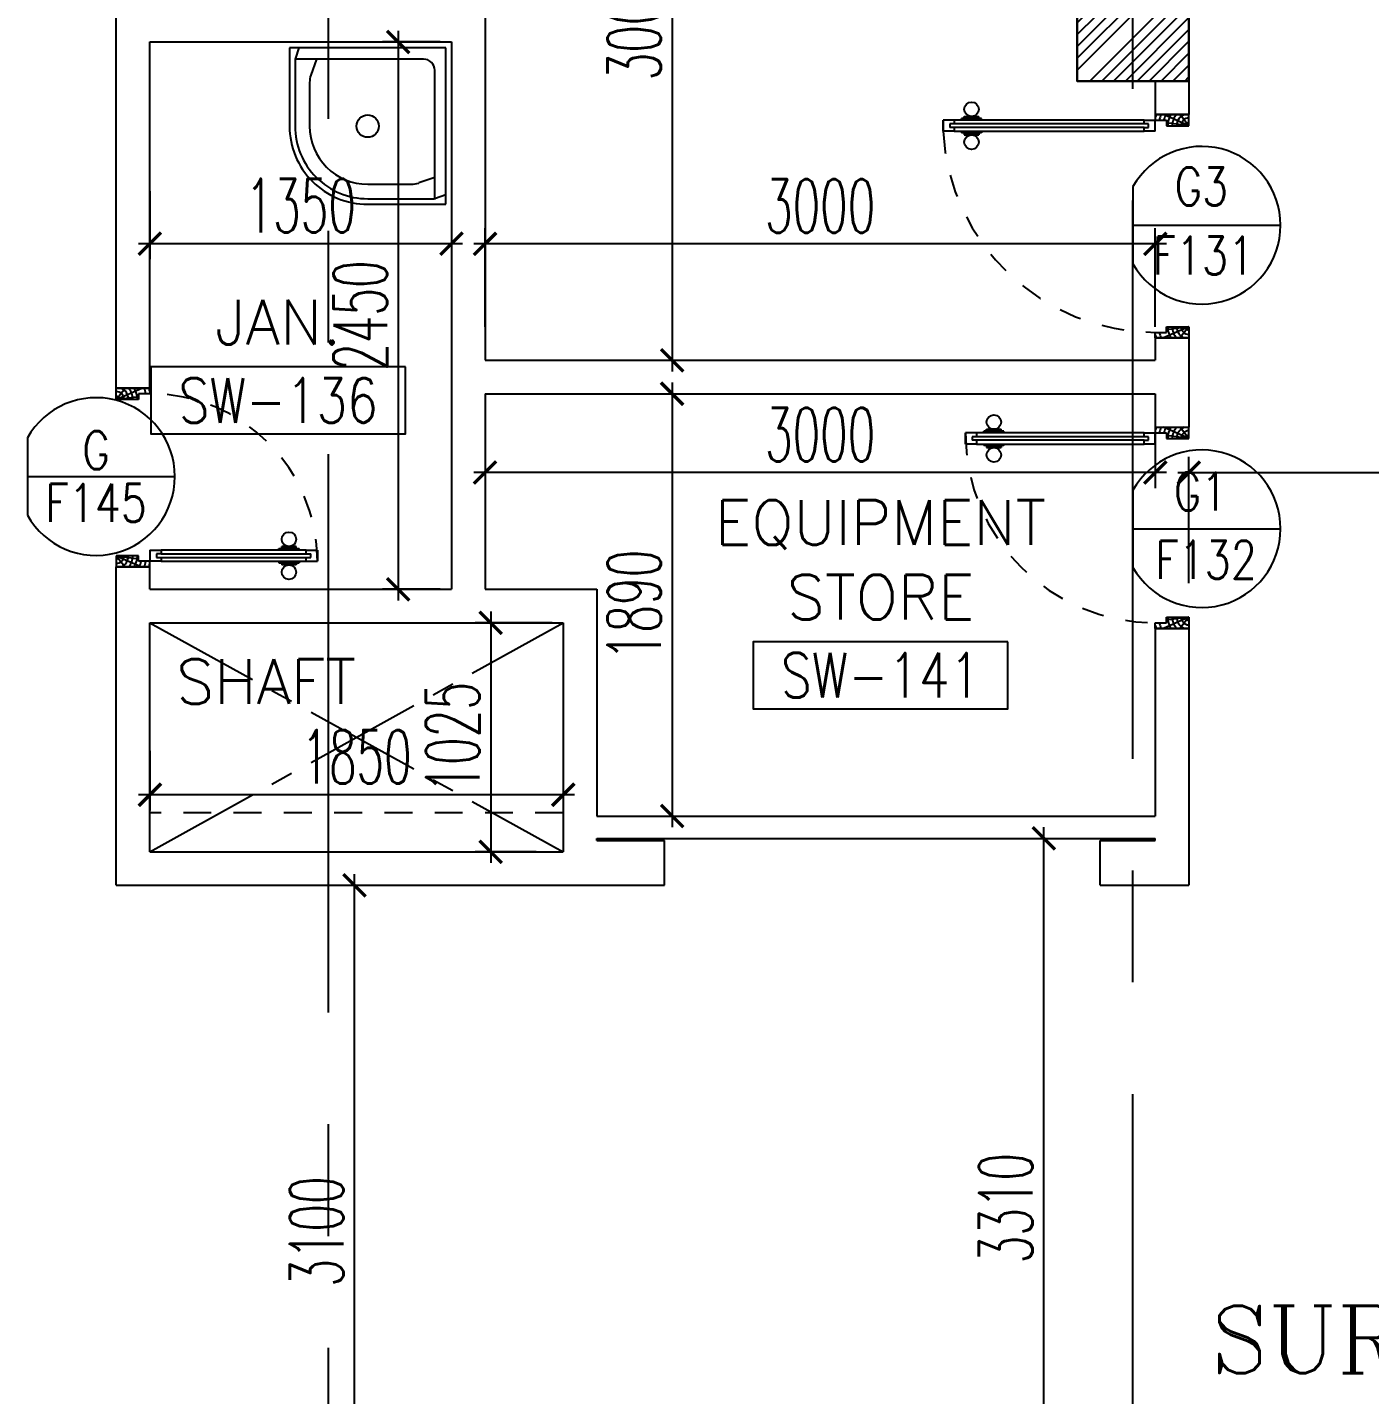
# Model space of a CAD drawing. Extents: x 276011.4 to 276105.3, y 57291.9 to 57371.4.
# Drawn here: x 276071.87 to 276077.87, y 57337.05 to 57343.17 of the extents above; entities that cross this region are included whole.
import ezdxf
from ezdxf.enums import TextEntityAlignment as Align

# ---------------------------------------------------------------- set-up
doc = ezdxf.new("R2010")
doc.units = 0
doc.header["$MEASUREMENT"] = 0
doc.header["$PDMODE"] = 34
for name, pattern in [('CENTER2', [1.125, 0.75, -0.125, 0.125, -0.125]), ('CENTERX2', [4, 2.5, -0.5, 0.5, -0.5]), ('HIDDEN', [0.375, 0.25, -0.125]), ('HIDDEN2', [0.1875, 0.125, -0.0625])]:
    doc.linetypes.add(name, pattern=pattern)
doc.layers.get('0').update_dxf_attribs({"linetype": 'CONTINUOUS'})
doc.layers.get('DEFPOINTS').update_dxf_attribs({"linetype": 'CONTINUOUS'})
for name, color, linetype in [('AXES', 11, 'CENTERX2'), ('COL', 5, 'CONTINUOUS'), ('DIM', 4, 'CONTINUOUS'), ('DOOR', 7, 'CONTINUOUS'), ('DOOR-CR', 2, 'CONTINUOUS'), ('DOOR-NO', 3, 'CONTINUOUS'), ('FIX', 3, 'CONTINUOUS'), ('HAT', 8, 'CONTINUOUS'), ('HIDDEN', 9, 'HIDDEN2'), ('RM-BOX', 4, 'CONTINUOUS'), ('RM-NAME', 2, 'CONTINUOUS'), ('RM-NO', 2, 'CONTINUOUS'), ('WALL', 2, 'CONTINUOUS')]:
    doc.layers.add(name, color=color, linetype=linetype)
doc.styles.add('ROMANC', font='romanc', dxfattribs={"height": 0.1})
doc.styles.add('ROMANS', font='ROMANS.shx', dxfattribs={"width": 0.6})
doc.dimstyles.new('STANDARD in', dxfattribs={"dimtxt": 0.24, "dimasz": 0.1, "dimexe": 0.07, "dimexo": 0.05, "dimgap": 0.05, "dimtad": 1, "dimdec": 0, "dimlfac": 1000, "dimzin": 0, "dimdsep": 46, "dimtxsty": 'ROMANS', "dimblk": 'ARCHTICK', "dimcen": 0.05, "dimdle": 0.05, "dimclrd": 4, "dimclre": 4, "dimclrt": 2, "dimadec": 0, "dimazin": 0, "dimtfac": 1, "dimtdec": 0, "dimtmove": 2, "dimatfit": 3, "dimfxl": 0, "dimtolj": 1, "dimtzin": 0, "dimarcsym": 0})

# ---------------------------------------------------------------- blocks, each defined once
blk = doc.blocks.new('DD1')
at = {"layer": 'DOOR-CR'}
blk.add_line((-307.6, 0), (352.8, 0), dxfattribs=at)
blk.add_lwpolyline([(-307.6, -172.9, 3.820224), (-307.6, 172.9)], format="xyb", close=True, dxfattribs=at)
at = {"layer": 'DOOR-NO', "color": 255, "style": 'ROMANS', "width": 0.8}
for tag, p in [('G', (0, 183.5)), ('000', (0, -141.4))]:
    blk.add_attdef(tag, text='', height=204, dxfattribs=at).set_placement(p, align=Align.MIDDLE)
blk = doc.blocks.new('RM1')
at = {"layer": 'RM-BOX'}
blk.add_lwpolyline([(569.9, -200), (-569.9, -200), (-569.9, -500), (569.9, -500)], close=True, dxfattribs=at)
at = {"layer": 'RM-NAME', "style": 'ROMANS'}
for tag, p in [('ROOMNAME1', (0, 323.8)), ('ROOMNAME2', (0, 0))]:
    blk.add_attdef(tag, text='', height=200, dxfattribs=at).set_placement(p, align=Align.MIDDLE)
at = {"layer": 'RM-NO', "style": 'ROMANS', "width": 0.8}
blk.add_attdef('ROOMNO', text='', height=200, dxfattribs=at).set_placement((0, -350), align=Align.MIDDLE)
blk = doc.blocks.new('*X58')
at = {"color": 0}
for p, q in [((235128.6, 162738.5), (235579.8, 163189.7)), ((235128.6, 162791.5), (235526.8, 163189.7)), ((235128.6, 162844.6), (235473.7, 163189.7)), ((235128.6, 162897.6), (235420.7, 163189.7)), ((235128.6, 162950.6), (235367.7, 163189.7)), ((235128.6, 163003.7), (235314.6, 163189.7)), ((235128.6, 163056.7), (235261.6, 163189.7)), ((235128.6, 163109.7), (235208.6, 163189.7)), ((235128.6, 163162.8), (235155.5, 163189.7)), ((235185.9, 162689.7), (235628.6, 163132.4)), ((235238.9, 162689.7), (235628.6, 163079.4)), ((235291.9, 162689.7), (235628.6, 163026.4)), ((235345, 162689.7), (235628.6, 162973.3)), ((235398, 162689.7), (235628.6, 162920.3)), ((235451, 162689.7), (235628.6, 162867.3)), ((235504.1, 162689.7), (235628.6, 162814.2)), ((235557.1, 162689.7), (235628.6, 162761.2)), ((235610.1, 162689.7), (235628.6, 162708.2))]:
    blk.add_line(p, q, dxfattribs=at)
blk = doc.blocks.new('COL50')
at = {"layer": 'COL'}
blk.add_lwpolyline([(-250, 250), (-250, -250), (250, -250), (250, 250)], close=True, dxfattribs=at)
blk = doc.blocks.new('DOOR80')
at = {"layer": 'DOOR', "color": 0, "linetype": 'ByBlock'}
for p, q in [((-29.6, 900), (-79.6, 900)), ((-79.6, 900), (-29.6, 900)), ((-79.6, 850), (-79.6, 900)), ((-46.6, 870), (-62.6, 870)), ((-62.6, 850), (-62.6, 870)), ((-46.6, 850), (-46.6, 870)), ((-29.6, 850), (-29.6, 900)), ((-86.8, 805), (-95.8, 805)), ((-95.8, 805), (-95.8, 740.2)), ((-79.6, 817.6), (-86.8, 817.6)), ((-86.8, 727.6), (-86.8, 817.6)), ((-86.8, 805), (-86.8, 740.2)), ((-62.6, 850), (-79.6, 850)), ((-29.6, 850), (-46.6, 850)), ((-29.6, 817.6), (-22.4, 817.6)), ((-22.4, 727.6), (-22.4, 817.6)), ((-22.4, 805), (-13.4, 805)), ((-22.4, 805), (-22.4, 740.2)), ((-13.4, 805), (-13.4, 740.2)), ((-86.8, 740.2), (-95.8, 740.2)), ((-22.4, 740.2), (-13.4, 740.2)), ((-79.6, 727.6), (-86.8, 727.6)), ((-29.6, 727.6), (-22.4, 727.6)), ((-79.6, 200), (-62.6, 200)), ((-79.6, 150), (-79.6, 200)), ((-62.6, 200), (-62.6, 180)), ((-46.6, 200), (-29.6, 200)), ((-46.6, 180), (-46.6, 200)), ((-29.6, 200), (-29.6, 150)), ((-804.6, 0), (-804.6, 150)), ((-804.6, 150), (-779.6, 150)), ((-804.6, 150), (-804.6, 0)), ((-779.6, 150), (-779.6, 100)), ((-79.6, 150), (-29.6, 150)), ((-62.6, 180), (-46.6, 180)), ((-4.6, 150), (-29.6, 150)), ((-29.6, 150), (-29.6, 100)), ((-4.6, 150), (-4.6, 0)), ((-779.6, 100), (-754.6, 100)), ((-754.6, 100), (-754.6, 0)), ((-54.6, 100), (-54.6, 0)), ((-29.6, 100), (-54.6, 100)), ((-754.6, 0), (-804.6, 0)), ((-54.6, 0), (-4.6, 0))]:
    blk.add_line(p, q, dxfattribs=at)
at = {"layer": 'DOOR', "linetype": 'ByBlock'}
for p, q in [((-79.6, 850), (-79.6, 200)), ((-62.6, 200), (-62.6, 850)), ((-46.6, 200), (-46.6, 850)), ((-29.6, 200), (-29.6, 850)), ((-4.6, 0), (-4.6, 150))]:
    blk.add_line(p, q, dxfattribs=at)
at = {"layer": 'DOOR', "color": 9, "linetype": 'ByBlock'}
for p, q in [((-754.6, 0), (-804.6, 113.7)), ((-754.6, 0), (-767.9, 100)), ((-54.6, 0), (-4.6, 113.7)), ((-54.6, 0), (-41.2, 100)), ((-754.6, 0), (-804.6, 40.1)), ((-54.6, 0), (-4.6, 40.1))]:
    blk.add_line(p, q, dxfattribs=at)
at = {"layer": 'DOOR', "color": 0, "linetype": 'ByBlock'}
for centre in [(-128.1, 772.6), (19, 772.6)]:
    blk.add_circle(centre, 32.4, dxfattribs=at)
at = {"layer": 'DOOR', "linetype": 'HIDDEN', "ltscale": 0.5}
blk.add_arc((-29.6, 150), 750, 90, 180, dxfattribs=at)
at = {"layer": 'DOOR', "color": 9, "linetype": 'ByBlock'}
for centre, radius, start, end in [((-754.6, 0), 154.4, 103.71423, 108.89471), ((-754.6, 0), 134.4, 100.71998, 111.84015), ((-54.6, 0), 134.4, 68.15985, 79.28002), ((-54.6, 0), 154.4, 71.10529, 76.28577), ((-754.6, 0), 94.4, 90, 121.98181), ((-754.6, 0), 74.4, 90, 132.22357), ((-54.6, 0), 94.4, 58.01819, 90), ((-54.6, 0), 74.4, 47.77643, 90), ((-54.6, 0), 114.4, 64.08384, 77.37743), ((-754.6, 0), 54.4, 90, 156.79262), ((-754.6, 0), 34.4, 90, 180), ((-754.6, 0), 14.4, 90, 180), ((-54.6, 0), 54.4, 23.20738, 90), ((-54.6, 0), 34.4, 0, 90), ((-54.6, 0), 14.4, 0, 90)]:
    blk.add_arc(centre, radius, start, end, dxfattribs=at)
blk = doc.blocks.new('_ARCHTICK')
at = {"color": 0, "linetype": 'ByBlock', "const_width": 0.15}
blk.add_lwpolyline([(-0.5, -0.5), (0.5, 0.5)], dxfattribs=at)
blk = doc.blocks.new('*D372')
at = {"layer": 'DEFPOINTS', "color": 0, "linetype": 'ByBlock', "ltscale": 0.3}
for p in [(276073.9155, 57344.6829), (276074.3356, 57341.6829), (276074.753, 57341.6829)]:
    blk.add_point(p, dxfattribs=at)
at = {"layer": 'DIM', "color": 4, "linetype": 'ByBlock', "lineweight": -2, "ltscale": 0.3}
for p, q in [((276074.753, 57344.7329), (276074.753, 57341.6329)), ((276073.9655, 57344.6829), (276074.823, 57344.6829)), ((276074.3856, 57341.6829), (276074.823, 57341.6829))]:
    blk.add_line(p, q, dxfattribs=at)
at = {"layer": 'DIM', "color": 4, "linetype": 'ByBlock', "lineweight": -2, "ltscale": 0.3, "xscale": 0.1, "yscale": 0.1, "zscale": 0.1}
for p, rotation in [((276074.753, 57344.6829), 90), ((276074.753, 57341.6829), 270)]:
    blk.add_blockref('_ARCHTICK', p, dxfattribs=dict(at, rotation=rotation))
at = {"layer": 'DIM', "color": 2, "linetype": 'ByBlock', "ltscale": 0.3, "insert": (276074.583, 57343.1829), "char_height": 0.24, "attachment_point": 5, "rotation": 90, "style": 'ROMANS'}
blk.add_mtext('\\A1;3000', dxfattribs=at)
blk = doc.blocks.new('*D371')
at = {"layer": 'DEFPOINTS', "color": 0, "linetype": 'ByBlock', "ltscale": 0.3}
for p in [(276073.9155, 57342.2035), (276073.9155, 57341.7829), (276076.9155, 57341.7829)]:
    blk.add_point(p, dxfattribs=at)
at = {"layer": 'DIM', "color": 4, "linetype": 'ByBlock', "lineweight": -2, "ltscale": 0.3}
for p, q in [((276073.9155, 57341.8329), (276073.9155, 57342.2735)), ((276076.9155, 57341.8329), (276076.9155, 57342.2735)), ((276076.9655, 57342.2035), (276073.8655, 57342.2035))]:
    blk.add_line(p, q, dxfattribs=at)
at = {"layer": 'DIM', "color": 4, "linetype": 'ByBlock', "lineweight": -2, "ltscale": 0.3, "xscale": 0.1, "yscale": 0.1, "zscale": 0.1, "rotation": 180}
blk.add_blockref('_ARCHTICK', (276073.9155, 57342.2035), dxfattribs=at)
at = {"layer": 'DIM', "color": 4, "linetype": 'ByBlock', "lineweight": -2, "ltscale": 0.3, "xscale": 0.1, "yscale": 0.1, "zscale": 0.1}
blk.add_blockref('_ARCHTICK', (276076.9155, 57342.2035), dxfattribs=at)
at = {"layer": 'DIM', "color": 2, "linetype": 'ByBlock', "ltscale": 0.3, "insert": (276075.4155, 57342.3735), "char_height": 0.24, "attachment_point": 5, "style": 'ROMANS'}
blk.add_mtext('\\A1;3000', dxfattribs=at)
blk = doc.blocks.new('*D370')
at = {"layer": 'DEFPOINTS', "color": 0, "linetype": 'ByBlock', "ltscale": 0.3}
for p in [(276073.7655, 57342.5184), (276072.4155, 57342.4894), (276073.7655, 57342.2051)]:
    blk.add_point(p, dxfattribs=at)
at = {"layer": 'DIM', "color": 4, "linetype": 'ByBlock', "lineweight": -2, "ltscale": 0.3}
for p, q in [((276073.7655, 57342.4684), (276073.7655, 57342.1351)), ((276072.4155, 57342.4394), (276072.4155, 57342.1351)), ((276072.3655, 57342.2051), (276073.8155, 57342.2051))]:
    blk.add_line(p, q, dxfattribs=at)
at = {"layer": 'DIM', "color": 4, "linetype": 'ByBlock', "lineweight": -2, "ltscale": 0.3, "xscale": 0.1, "yscale": 0.1, "zscale": 0.1, "rotation": 180}
blk.add_blockref('_ARCHTICK', (276072.4155, 57342.2051), dxfattribs=at)
at = {"layer": 'DIM', "color": 4, "linetype": 'ByBlock', "lineweight": -2, "ltscale": 0.3, "xscale": 0.1, "yscale": 0.1, "zscale": 0.1}
blk.add_blockref('_ARCHTICK', (276073.7655, 57342.2051), dxfattribs=at)
at = {"layer": 'DIM', "color": 2, "linetype": 'ByBlock', "ltscale": 0.3, "insert": (276073.0905, 57342.3751), "char_height": 0.24, "attachment_point": 5, "style": 'ROMANS'}
blk.add_mtext('\\A1;1350', dxfattribs=at)
blk = doc.blocks.new('*D369')
at = {"layer": 'DEFPOINTS', "color": 0, "linetype": 'ByBlock', "ltscale": 0.3}
for p in [(276073.7655, 57343.1079), (276073.527, 57340.6579), (276073.7655, 57340.6579)]:
    blk.add_point(p, dxfattribs=at)
at = {"layer": 'DIM', "color": 4, "linetype": 'ByBlock', "lineweight": -2, "ltscale": 0.3}
for p, q in [((276073.527, 57343.1579), (276073.527, 57340.6079)), ((276073.7155, 57343.1079), (276073.457, 57343.1079)), ((276073.7155, 57340.6579), (276073.457, 57340.6579))]:
    blk.add_line(p, q, dxfattribs=at)
at = {"layer": 'DIM', "color": 4, "linetype": 'ByBlock', "lineweight": -2, "ltscale": 0.3, "xscale": 0.1, "yscale": 0.1, "zscale": 0.1}
for p, rotation in [((276073.527, 57343.1079), 90), ((276073.527, 57340.6579), 270)]:
    blk.add_blockref('_ARCHTICK', p, dxfattribs=dict(at, rotation=rotation))
at = {"layer": 'DIM', "color": 2, "linetype": 'ByBlock', "ltscale": 0.3, "insert": (276073.357, 57341.8829), "char_height": 0.24, "attachment_point": 5, "rotation": 90, "style": 'ROMANS'}
blk.add_mtext('\\A1;2450', dxfattribs=at)
blk = doc.blocks.new('*D368')
at = {"layer": 'DEFPOINTS', "color": 0, "linetype": 'ByBlock', "ltscale": 0.3}
for p in [(276074.5957, 57341.5329), (276074.5957, 57339.6429), (276074.753, 57339.6429)]:
    blk.add_point(p, dxfattribs=at)
at = {"layer": 'DIM', "color": 4, "linetype": 'ByBlock', "lineweight": -2, "ltscale": 0.3}
for p, q in [((276074.753, 57341.5829), (276074.753, 57339.5929)), ((276074.6457, 57341.5329), (276074.823, 57341.5329)), ((276074.6457, 57339.6429), (276074.823, 57339.6429))]:
    blk.add_line(p, q, dxfattribs=at)
at = {"layer": 'DIM', "color": 4, "linetype": 'ByBlock', "lineweight": -2, "ltscale": 0.3, "xscale": 0.1, "yscale": 0.1, "zscale": 0.1}
for p, rotation in [((276074.753, 57341.5329), 90), ((276074.753, 57339.6429), 270)]:
    blk.add_blockref('_ARCHTICK', p, dxfattribs=dict(at, rotation=rotation))
at = {"layer": 'DIM', "color": 2, "linetype": 'ByBlock', "ltscale": 0.3, "insert": (276074.583, 57340.5879), "char_height": 0.24, "attachment_point": 5, "rotation": 90, "style": 'ROMANS'}
blk.add_mtext('\\A1;1890', dxfattribs=at)
blk = doc.blocks.new('*D367')
at = {"layer": 'DEFPOINTS', "color": 0, "linetype": 'ByBlock', "ltscale": 0.3}
for p in [(276073.9155, 57341.5329), (276076.9155, 57341.5329), (276073.9155, 57341.1803)]:
    blk.add_point(p, dxfattribs=at)
at = {"layer": 'DIM', "color": 4, "linetype": 'ByBlock', "lineweight": -2, "ltscale": 0.3}
for p, q in [((276073.9155, 57341.4829), (276073.9155, 57341.1103)), ((276076.9155, 57341.4829), (276076.9155, 57341.1103)), ((276076.9655, 57341.1803), (276073.8655, 57341.1803))]:
    blk.add_line(p, q, dxfattribs=at)
at = {"layer": 'DIM', "color": 4, "linetype": 'ByBlock', "lineweight": -2, "ltscale": 0.3, "xscale": 0.1, "yscale": 0.1, "zscale": 0.1, "rotation": 180}
blk.add_blockref('_ARCHTICK', (276073.9155, 57341.1803), dxfattribs=at)
at = {"layer": 'DIM', "color": 4, "linetype": 'ByBlock', "lineweight": -2, "ltscale": 0.3, "xscale": 0.1, "yscale": 0.1, "zscale": 0.1}
blk.add_blockref('_ARCHTICK', (276076.9155, 57341.1803), dxfattribs=at)
at = {"layer": 'DIM', "color": 2, "linetype": 'ByBlock', "ltscale": 0.3, "insert": (276075.4155, 57341.3503), "char_height": 0.24, "attachment_point": 5, "style": 'ROMANS'}
blk.add_mtext('\\A1;3000', dxfattribs=at)
blk = doc.blocks.new('*D366')
at = {"layer": 'DEFPOINTS', "color": 0, "linetype": 'ByBlock', "ltscale": 0.3}
for p in [(276074.2667, 57340.5079), (276073.9409, 57339.4829), (276074.1938, 57339.4829)]:
    blk.add_point(p, dxfattribs=at)
at = {"layer": 'DIM', "color": 4, "linetype": 'ByBlock', "lineweight": -2, "ltscale": 0.3}
for p, q in [((276073.9409, 57340.5579), (276073.9409, 57339.4329)), ((276074.2167, 57340.5079), (276073.8709, 57340.5079)), ((276074.1438, 57339.4829), (276073.8709, 57339.4829))]:
    blk.add_line(p, q, dxfattribs=at)
at = {"layer": 'DIM', "color": 4, "linetype": 'ByBlock', "lineweight": -2, "ltscale": 0.3, "xscale": 0.1, "yscale": 0.1, "zscale": 0.1}
for p, rotation in [((276073.9409, 57340.5079), 90), ((276073.9409, 57339.4829), 270)]:
    blk.add_blockref('_ARCHTICK', p, dxfattribs=dict(at, rotation=rotation))
at = {"layer": 'DIM', "color": 2, "linetype": 'ByBlock', "ltscale": 0.3, "insert": (276073.7709, 57339.9954), "char_height": 0.24, "attachment_point": 5, "rotation": 90, "style": 'ROMANS'}
blk.add_mtext('\\A1;1025', dxfattribs=at)
blk = doc.blocks.new('*D365')
at = {"layer": 'DEFPOINTS', "color": 0, "linetype": 'ByBlock', "ltscale": 0.3}
for p in [(276072.4155, 57339.9845), (276074.2655, 57339.9845), (276072.4155, 57339.7379)]:
    blk.add_point(p, dxfattribs=at)
at = {"layer": 'DIM', "color": 4, "linetype": 'ByBlock', "lineweight": -2, "ltscale": 0.3}
for p, q in [((276072.4155, 57339.9345), (276072.4155, 57339.6679)), ((276074.2655, 57339.9345), (276074.2655, 57339.6679)), ((276074.3155, 57339.7379), (276072.3655, 57339.7379))]:
    blk.add_line(p, q, dxfattribs=at)
at = {"layer": 'DIM', "color": 4, "linetype": 'ByBlock', "lineweight": -2, "ltscale": 0.3, "xscale": 0.1, "yscale": 0.1, "zscale": 0.1, "rotation": 180}
blk.add_blockref('_ARCHTICK', (276072.4155, 57339.7379), dxfattribs=at)
at = {"layer": 'DIM', "color": 4, "linetype": 'ByBlock', "lineweight": -2, "ltscale": 0.3, "xscale": 0.1, "yscale": 0.1, "zscale": 0.1}
blk.add_blockref('_ARCHTICK', (276074.2655, 57339.7379), dxfattribs=at)
at = {"layer": 'DIM', "color": 2, "linetype": 'ByBlock', "ltscale": 0.3, "insert": (276073.3405, 57339.9079), "char_height": 0.24, "attachment_point": 5, "style": 'ROMANS'}
blk.add_mtext('\\A1;1850', dxfattribs=at)
blk = doc.blocks.new('*D364')
at = {"layer": 'DEFPOINTS', "color": 0, "linetype": 'ByBlock', "ltscale": 0.3}
for p in [(276075.8585, 57339.5429), (276076.4163, 57339.5429), (276076.0417, 57336.2329)]:
    blk.add_point(p, dxfattribs=at)
at = {"layer": 'DIM', "color": 4, "linetype": 'ByBlock', "lineweight": -2, "ltscale": 0.3}
for p, q in [((276076.4163, 57336.1829), (276076.4163, 57339.5929)), ((276075.9085, 57339.5429), (276076.4863, 57339.5429)), ((276076.0917, 57336.2329), (276076.4863, 57336.2329))]:
    blk.add_line(p, q, dxfattribs=at)
at = {"layer": 'DIM', "color": 4, "linetype": 'ByBlock', "lineweight": -2, "ltscale": 0.3, "xscale": 0.1, "yscale": 0.1, "zscale": 0.1}
for p, rotation in [((276076.4163, 57339.5429), 90), ((276076.4163, 57336.2329), 270)]:
    blk.add_blockref('_ARCHTICK', p, dxfattribs=dict(at, rotation=rotation))
at = {"layer": 'DIM', "color": 2, "linetype": 'ByBlock', "ltscale": 0.3, "insert": (276076.2463, 57337.8879), "char_height": 0.24, "attachment_point": 5, "rotation": 90, "style": 'ROMANS'}
blk.add_mtext('\\A1;3310', dxfattribs=at)
blk = doc.blocks.new('*D363')
at = {"layer": 'DEFPOINTS', "color": 0, "linetype": 'ByBlock', "ltscale": 0.3}
for p in [(276081.0655, 57341.1803), (276077.0655, 57340.6359), (276081.0655, 57339.9402)]:
    blk.add_point(p, dxfattribs=at)
at = {"layer": 'DIM', "color": 4, "linetype": 'ByBlock', "lineweight": -2, "ltscale": 0.3}
for p, q in [((276077.0655, 57340.6859), (276077.0655, 57341.2503)), ((276081.0655, 57339.9902), (276081.0655, 57341.2503)), ((276077.0155, 57341.1803), (276081.1155, 57341.1803))]:
    blk.add_line(p, q, dxfattribs=at)
at = {"layer": 'DIM', "color": 4, "linetype": 'ByBlock', "lineweight": -2, "ltscale": 0.3, "xscale": 0.1, "yscale": 0.1, "zscale": 0.1, "rotation": 180}
blk.add_blockref('_ARCHTICK', (276077.0655, 57341.1803), dxfattribs=at)
at = {"layer": 'DIM', "color": 4, "linetype": 'ByBlock', "lineweight": -2, "ltscale": 0.3, "xscale": 0.1, "yscale": 0.1, "zscale": 0.1}
blk.add_blockref('_ARCHTICK', (276081.0655, 57341.1803), dxfattribs=at)
at = {"layer": 'DIM', "color": 2, "linetype": 'ByBlock', "ltscale": 0.3, "insert": (276079.0655, 57341.3503), "char_height": 0.24, "attachment_point": 5, "style": 'ROMANS'}
blk.add_mtext('\\A1;4000', dxfattribs=at)
blk = doc.blocks.new('DOOR-10')
at = {"layer": 'DOOR', "color": 0, "linetype": 'ByBlock'}
for p, q in [((-25.7, 1100), (-75.7, 1100)), ((-75.7, 1100), (-25.7, 1100)), ((-75.7, 1050), (-75.7, 1100)), ((-58.7, 1050), (-75.7, 1050)), ((-42.7, 1070), (-58.7, 1070)), ((-58.7, 1050), (-58.7, 1070)), ((-42.7, 1050), (-42.7, 1070)), ((-25.7, 1050), (-42.7, 1050)), ((-25.7, 1050), (-25.7, 1100)), ((-82.9, 1005), (-91.9, 1005)), ((-91.9, 1005), (-91.9, 940.2)), ((-75.7, 1017.6), (-82.9, 1017.6)), ((-82.9, 927.6), (-82.9, 1017.6)), ((-82.9, 1005), (-82.9, 940.2)), ((-25.7, 1017.6), (-18.5, 1017.6)), ((-18.5, 927.6), (-18.5, 1017.6)), ((-18.5, 1005), (-9.5, 1005)), ((-18.5, 1005), (-18.5, 940.2)), ((-9.5, 1005), (-9.5, 940.2)), ((-82.9, 940.2), (-91.9, 940.2)), ((-75.7, 927.6), (-82.9, 927.6)), ((-25.7, 927.6), (-18.5, 927.6)), ((-18.5, 940.2), (-9.5, 940.2)), ((-75.7, 200), (-58.7, 200)), ((-75.7, 150), (-75.7, 200)), ((-58.7, 200), (-58.7, 180)), ((-42.7, 200), (-25.7, 200)), ((-42.7, 180), (-42.7, 200)), ((-25.7, 200), (-25.7, 150)), ((-1000.7, 0), (-1000.7, 150)), ((-1000.7, 150), (-975.7, 150)), ((-1000.7, 150), (-1000.7, 0)), ((-975.7, 150), (-975.7, 100)), ((-75.7, 150), (-25.7, 150)), ((-58.7, 180), (-42.7, 180)), ((-0.7, 150), (-25.7, 150)), ((-25.7, 150), (-25.7, 100)), ((-975.7, 100), (-950.7, 100)), ((-950.7, 100), (-950.7, 0)), ((-50.7, 100), (-50.7, 0)), ((-25.7, 100), (-50.7, 100)), ((-950.7, 0), (-1000.7, 0)), ((-50.7, 0), (-0.7, 0))]:
    blk.add_line(p, q, dxfattribs=at)
at = {"layer": 'DOOR', "linetype": 'ByBlock'}
for p, q in [((-75.7, 1050), (-75.7, 200)), ((-58.7, 200), (-58.7, 1050)), ((-42.7, 200), (-42.7, 1050)), ((-25.7, 200), (-25.7, 1050))]:
    blk.add_line(p, q, dxfattribs=at)
at = {"layer": 'DOOR', "color": 9, "linetype": 'ByBlock'}
for p, q in [((-0.7, 0), (-0.7, 150)), ((-950.7, 0), (-1000.7, 113.7)), ((-950.7, 0), (-964.1, 100)), ((-50.7, 0), (-0.7, 113.7)), ((-50.7, 0), (-37.3, 100)), ((-950.7, 0), (-1000.7, 40.1)), ((-50.7, 0), (-0.7, 40.1))]:
    blk.add_line(p, q, dxfattribs=at)
at = {"layer": 'DOOR', "color": 0, "linetype": 'ByBlock'}
for centre in [(-124.2, 972.6), (22.8, 972.6)]:
    blk.add_circle(centre, 32.4, dxfattribs=at)
at = {"layer": 'DOOR', "linetype": 'HIDDEN', "ltscale": 0.5}
blk.add_arc((-23.4, 149.1), 952.3, 93.14816, 179.94816, dxfattribs=at)
at = {"layer": 'DOOR', "color": 9, "linetype": 'ByBlock'}
for centre, radius, start, end in [((-950.7, 0), 154.4, 103.71423, 108.89471), ((-950.7, 0), 134.4, 100.71998, 111.84015), ((-50.7, 0), 134.4, 68.15985, 79.28002), ((-50.7, 0), 154.4, 71.10529, 76.28577), ((-950.7, 0), 94.4, 90, 121.98181), ((-950.7, 0), 74.4, 90, 132.22357), ((-50.7, 0), 94.4, 58.01819, 90), ((-50.7, 0), 74.4, 47.77643, 90), ((-50.7, 0), 114.4, 64.08384, 77.37743), ((-950.7, 0), 54.4, 90, 156.79262), ((-950.7, 0), 34.4, 90, 180), ((-950.7, 0), 14.4, 90, 180), ((-50.7, 0), 54.4, 23.20738, 90), ((-50.7, 0), 34.4, 0, 90), ((-50.7, 0), 14.4, 0, 90)]:
    blk.add_arc(centre, radius, start, end, dxfattribs=at)
blk = doc.blocks.new('DOOR90')
at = {"layer": 'DOOR', "color": 0, "linetype": 'ByBlock'}
for p, q in [((-150, 0), (-150, -25)), ((-150, 0), (0, 0)), ((0, -50), (0, 0)), ((-1000, -25), (-1000, -75)), ((-1000, -75), (-1000, -25)), ((-950, -25), (-1000, -25)), ((-970, -42), (-970, -58)), ((-950, -42), (-970, -42)), ((-950, -58), (-970, -58)), ((-950, -25), (-950, -42)), ((-950, -58), (-950, -75)), ((-917.6, -25), (-917.6, -17.8)), ((-827.6, -17.8), (-917.6, -17.8)), ((-905, -17.8), (-905, -8.8)), ((-905, -8.8), (-840.2, -8.8)), ((-905, -17.8), (-840.2, -17.8)), ((-840.2, -17.8), (-840.2, -8.8)), ((-827.6, -25), (-827.6, -17.8)), ((-200, -42), (-200, -25)), ((-200, -25), (-150, -25)), ((-180, -42), (-200, -42)), ((-200, -75), (-200, -58)), ((-200, -58), (-180, -58)), ((-180, -58), (-180, -42)), ((-150, -75), (-150, -25)), ((-150, -25), (-100, -25)), ((-100, -25), (-100, -50)), ((-100, -50), (0, -50)), ((-950, -75), (-1000, -75)), ((-917.6, -75), (-917.6, -82.2)), ((-827.6, -82.2), (-917.6, -82.2)), ((-905, -82.2), (-905, -91.2)), ((-905, -82.2), (-840.2, -82.2)), ((-905, -91.2), (-840.2, -91.2)), ((-840.2, -82.2), (-840.2, -91.2)), ((-827.6, -75), (-827.6, -82.2)), ((-150, -75), (-200, -75)), ((-100, -850), (0, -850)), ((-100, -875), (-100, -850)), ((0, -850), (0, -900)), ((-150, -900), (-150, -875)), ((-150, -875), (-100, -875)), ((0, -900), (-150, -900)), ((-150, -900), (0, -900))]:
    blk.add_line(p, q, dxfattribs=at)
at = {"layer": 'DOOR', "color": 9, "linetype": 'ByBlock'}
for p, q in [((0, -50), (-113.7, 0)), ((0, -50), (-40.1, 0)), ((0, -50), (-100, -36.6)), ((0, -850), (-113.7, -900)), ((0, -850), (-100, -863.4)), ((0, -850), (-40.1, -900))]:
    blk.add_line(p, q, dxfattribs=at)
at = {"layer": 'DOOR', "linetype": 'ByBlock'}
for p, q in [((-200, -25), (-950, -25)), ((-200, -42), (-950, -42)), ((-200, -58), (-950, -58)), ((-950, -75), (-200, -75))]:
    blk.add_line(p, q, dxfattribs=at)
at = {"layer": 'DOOR', "color": 0, "linetype": 'ByBlock'}
for centre in [(-872.6, 23.5), (-872.6, -123.5)]:
    blk.add_circle(centre, 32.4, dxfattribs=at)
at = {"layer": 'DOOR', "color": 9, "linetype": 'ByBlock'}
for centre, radius, start, end in [((0, -50), 154.4, 161.10529, 166.28577), ((0, -50), 134.4, 158.15985, 169.28002), ((0, -50), 94.4, 148.01819, 180), ((0, -50), 74.4, 137.77643, 180), ((0, -50), 114.4, 154.08384, 167.37743), ((0, -50), 54.4, 113.20738, 180), ((0, -50), 34.4, 90, 180), ((0, -50), 14.4, 90, 180), ((0, -850), 94.4, 180, 211.98181), ((0, -850), 74.4, 180, 222.22357), ((0, -850), 54.4, 180, 246.79262), ((0, -850), 34.4, 180, 270), ((0, -850), 14.4, 180, 270), ((0, -850), 154.4, 193.71423, 198.89471), ((0, -850), 134.4, 190.71998, 201.84015)]:
    blk.add_arc(centre, radius, start, end, dxfattribs=at)
at = {"layer": 'DOOR', "linetype": 'HIDDEN', "ltscale": 0.5}
blk.add_arc((-150, -25), 850, 180, 270, dxfattribs=at)
blk = doc.blocks.new('JAN-001')
for p, q in [((730, -30), (30, -30)), ((30, -30), (30, -730)), ((687.8, -30), (703.6, -76)), ((730, -380), (730, -30)), ((704.6, -80), (130, -80)), ((609.8, -80), (634.5, -151.8)), ((705, -380), (705, -84.2)), ((80, -130), (80, -704.6)), ((640, -380), (640, -184.4)), ((80, -609.8), (151.8, -634.5)), ((184.4, -640), (380, -640)), ((30, -687.8), (76, -703.6)), ((30, -730), (380, -730)), ((84.2, -705), (380, -705))]:
    blk.add_line(p, q)
blk.add_circle((380, -380), 50)
for centre, radius, start, end in [((130, -130), 50, 90, 180), ((680, -84.2), 25, 0, 19.0039), ((540, -184.4), 100, 0, 19.0039), ((380, -380), 350, 270, 0), ((380, -380), 325, 270, 0), ((380, -380), 260, 270, 0), ((184.4, -540), 100, 250.9961, 270), ((84.2, -680), 25, 250.9961, 270)]:
    blk.add_arc(centre, radius, start, end)
blk = doc.blocks.new('*D674')
at = {"layer": 'DEFPOINTS', "color": 0, "linetype": 'ByBlock', "ltscale": 0.3}
for p in [(276072.7856, 57339.3329), (276073.3317, 57339.3329), (276073.2409, 57336.2329)]:
    blk.add_point(p, dxfattribs=at)
at = {"layer": 'DIM', "color": 4, "linetype": 'ByBlock', "lineweight": -2, "ltscale": 0.3}
for p, q in [((276073.3317, 57336.1829), (276073.3317, 57339.3829)), ((276072.8356, 57339.3329), (276073.4017, 57339.3329)), ((276073.2909, 57336.2329), (276073.4017, 57336.2329))]:
    blk.add_line(p, q, dxfattribs=at)
at = {"layer": 'DIM', "color": 4, "linetype": 'ByBlock', "lineweight": -2, "ltscale": 0.3, "xscale": 0.1, "yscale": 0.1, "zscale": 0.1}
for p, rotation in [((276073.3317, 57339.3329), 90), ((276073.3317, 57336.2329), 270)]:
    blk.add_blockref('_ARCHTICK', p, dxfattribs=dict(at, rotation=rotation))
at = {"layer": 'DIM', "color": 2, "linetype": 'ByBlock', "ltscale": 0.3, "insert": (276073.1617, 57337.7829), "char_height": 0.24, "attachment_point": 5, "rotation": 90, "style": 'ROMANS'}
blk.add_mtext('\\A1;3100', dxfattribs=at)

msp = doc.modelspace()

# ---------------------------------------------------------------- linework, layer by layer
at = {"layer": 'AXES'}
for p, q in [((276076.8155, 57291.8986), (276076.8155, 57370.7113)), ((276073.2155, 57298.7629), (276073.2155, 57357.5829))]:
    msp.add_line(p, q, dxfattribs=at)
at = {"layer": 'HIDDEN', "color": 4}
msp.add_line((276074.2655, 57339.6579), (276072.4155, 57339.6579), dxfattribs=at)
at = {"layer": 'WALL'}
for p, q in [((276072.2655, 57341.5579), (276072.2655, 57344.9079)), ((276073.9155, 57344.6829), (276073.9155, 57341.6829)), ((276072.4155, 57341.5579), (276072.4155, 57343.1079)), ((276072.4155, 57343.1079), (276073.7655, 57343.1079)), ((276073.7655, 57343.1079), (276073.7655, 57340.6579)), ((276076.9155, 57342.9329), (276076.9155, 57342.7829)), ((276077.0655, 57342.9329), (276077.0655, 57342.7829)), ((276076.9155, 57342.7829), (276077.0655, 57342.7829)), ((276076.9155, 57341.7829), (276076.9155, 57341.6829)), ((276076.9155, 57341.7829), (276077.0655, 57341.7829)), ((276077.0655, 57341.7829), (276077.0655, 57341.3829)), ((276073.9155, 57341.6829), (276076.9155, 57341.6829)), ((276072.4155, 57341.5579), (276072.2655, 57341.5579)), ((276073.9155, 57341.5329), (276073.9155, 57340.6579)), ((276073.9155, 57341.5329), (276076.9155, 57341.5329)), ((276076.9155, 57341.5329), (276076.9155, 57341.3829)), ((276076.9155, 57341.3829), (276077.0655, 57341.3829)), ((276072.4155, 57340.7579), (276072.2655, 57340.7579)), ((276072.2655, 57339.3329), (276072.2655, 57340.7579)), ((276072.4155, 57340.6579), (276072.4155, 57340.7579)), ((276072.4155, 57340.6579), (276073.7655, 57340.6579)), ((276073.9155, 57340.6579), (276074.4155, 57340.6579)), ((276074.4155, 57340.6579), (276074.4155, 57339.6429)), ((276072.4155, 57339.4829), (276072.4155, 57340.5079)), ((276072.4155, 57340.5079), (276074.2655, 57340.5079)), ((276074.2655, 57340.5079), (276074.2655, 57339.4829)), ((276074.2655, 57340.4829), (276074.2655, 57339.4829)), ((276076.9155, 57340.4829), (276077.0655, 57340.4829)), ((276076.9155, 57340.4829), (276076.9155, 57339.6429)), ((276077.0655, 57340.4829), (276077.0655, 57339.3329)), ((276074.4155, 57339.6429), (276076.9155, 57339.6429)), ((276074.4155, 57339.5429), (276076.9155, 57339.5429)), ((276074.4155, 57339.5329), (276074.4155, 57339.5429)), ((276074.4155, 57339.5329), (276074.7184, 57339.5329)), ((276074.7184, 57339.3329), (276074.7184, 57339.5329)), ((276076.6684, 57339.3329), (276076.6684, 57339.5329)), ((276076.6684, 57339.5329), (276076.9155, 57339.5329)), ((276076.9155, 57339.5329), (276076.9155, 57339.5429)), ((276072.4155, 57339.4829), (276074.2655, 57339.4829)), ((276072.2655, 57339.3329), (276074.7184, 57339.3329)), ((276076.6684, 57339.3329), (276077.0655, 57339.3329))]:
    msp.add_line(p, q, dxfattribs=at)
at = {"layer": 'WALL', "color": 7, "linetype": 'CENTER2', "ltscale": 0.7}
for p, q in [((276072.4155, 57339.4829), (276074.2655, 57340.5079)), ((276072.4155, 57340.5079), (276074.2655, 57339.4829))]:
    msp.add_line(p, q, dxfattribs=at)
at = {"layer": 'WALL', "linetype": 'ByBlock', "ltscale": 0.3}
msp.add_lwpolyline([(276077.0655, 57343.4329), (276076.5655, 57343.4329), (276076.5655, 57342.9329), (276077.0655, 57342.9329)], close=True, dxfattribs=at)

# ---------------------------------------------------------------- block references
at = {"layer": 'COL', "xscale": -0.001, "yscale": 0.001, "zscale": 0.001}
msp.add_blockref('COL50', (276076.8155, 57343.1829), dxfattribs=at)
at = {"layer": 'DOOR', "color": 0, "linetype": 'ByBlock', "ltscale": 0.3, "xscale": 0.001, "yscale": 0.001, "zscale": 0.001, "rotation": 90}
msp.add_blockref('DOOR-10', (276077.0655, 57342.7836), dxfattribs=at)
at = {"layer": 'DOOR', "color": 0, "linetype": 'ByBlock', "xscale": 0.001, "yscale": 0.001, "zscale": 0.001, "rotation": 270}
msp.add_blockref('DOOR80', (276072.2655, 57340.7534), dxfattribs=at)
at = {"layer": 'DOOR', "color": 0, "linetype": 'ByBlock', "xscale": 0.001, "yscale": 0.001, "zscale": 0.001}
msp.add_blockref('DOOR90', (276077.0655, 57341.3829), dxfattribs=at)
at = {"layer": 'DOOR-NO'}
ref = msp.add_blockref('DD1', (276077.1231, 57342.2872), dxfattribs=dict(at, xscale=0.001, yscale=0.001, zscale=0.001))
ref.add_attrib('G', 'G3', dxfattribs={"height": 0.17, "style": 'ROMANS', "width": 0.8}).set_placement((276077.1219, 57342.4613), align=Align.MIDDLE)
ref.add_attrib('000', 'F131', dxfattribs={"height": 0.17, "style": 'ROMANS', "width": 0.8}).set_placement((276077.1301, 57342.1518), align=Align.MIDDLE)
ref = msp.add_blockref('DD1', (276072.1749, 57341.1625), dxfattribs=dict(at, xscale=0.001, yscale=0.001, zscale=0.001))
ref.add_attrib('G', 'G', dxfattribs={"height": 0.17, "style": 'ROMANS', "width": 0.8}).set_placement((276072.1749, 57341.2804), align=Align.MIDDLE)
ref.add_attrib('000', 'F145', dxfattribs={"height": 0.17, "style": 'ROMANS', "width": 0.8}).set_placement((276072.1749, 57341.0446), align=Align.MIDDLE)
ref = msp.add_blockref('DD1', (276077.1231, 57340.9289), dxfattribs=dict(at, xscale=0.001, yscale=0.001, zscale=0.001))
ref.add_attrib('G', 'G1', dxfattribs={"height": 0.17, "style": 'ROMANS', "width": 0.8}).set_placement((276077.1178, 57341.0954), align=Align.MIDDLE)
ref.add_attrib('000', 'F132', dxfattribs={"height": 0.17, "style": 'ROMANS', "width": 0.8}).set_placement((276077.1425, 57340.7901), align=Align.MIDDLE)
at = {"layer": 'FIX', "xscale": 0.001, "yscale": 0.001, "zscale": 0.001, "rotation": 270}
msp.add_blockref('JAN-001', (276073.7705, 57343.1109), dxfattribs=at)
at = {"layer": 'HAT', "xscale": 0.001, "yscale": 0.001, "zscale": 0.001}
msp.add_blockref('*X58', (275841.4369, 57180.2432), dxfattribs=at)
at = {"layer": 'RM-NAME', "xscale": 0.001, "yscale": 0.001, "zscale": 0.001}
for p, values in [((276072.9902, 57341.8533), {'ROOMNO': 'SW-136', 'ROOMNAME2': 'JAN.'}), ((276075.6858, 57340.6228), {'ROOMNO': 'SW-141', 'ROOMNAME2': 'STORE', 'ROOMNAME1': 'EQUIPMENT'})]:
    msp.add_blockref('RM1', p, dxfattribs=at).add_auto_attribs(values)

# ---------------------------------------------------------------- texts
at = {"layer": 'RM-NAME', "style": 'ROMANS'}
msp.add_text('SHAFT', height=0.2, dxfattribs=at).set_placement((276072.9355, 57340.2446), align=Align.MIDDLE)
at = {"layer": 'RM-NAME', "color": 2, "style": 'ROMANC'}
msp.add_text('SURGERY AND WARD DEPT. ', height=0.3, dxfattribs=at).set_placement((276080.1336, 57337.2998), align=Align.MIDDLE)

# ---------------------------------------------------------------- dimensions: what is measured, and where the dimension line sits
at = {"layer": 'DIM', "linetype": 'ByBlock', "ltscale": 0.3}
for base, p1, p2, picture, middle in [((276074.753, 57341.6829), (276073.9155, 57344.6829), (276074.3356, 57341.6829), '*D372', (276074.583, 57343.1829)), ((276073.527, 57340.6579), (276073.7655, 57343.1079), (276073.7655, 57340.6579), '*D369', (276073.357, 57341.8829)), ((276074.753, 57339.6429), (276074.5957, 57341.5329), (276074.5957, 57339.6429), '*D368', (276074.583, 57340.5879)), ((276073.9409, 57339.4829), (276074.2667, 57340.5079), (276074.1938, 57339.4829), '*D366', (276073.7709, 57339.9954)), ((276076.4163, 57339.5429), (276076.0417, 57336.2329), (276075.8585, 57339.5429), '*D364', (276076.2463, 57337.8879)), ((276073.3317, 57339.3329), (276073.2409, 57336.2329), (276072.7856, 57339.3329), '*D674', (276073.1617, 57337.7829))]:
    dim = msp.add_linear_dim(base=base, p1=p1, p2=p2, angle=90, dimstyle='STANDARD in', dxfattribs=at)
    dim.commit()
    dim.dimension.update_dxf_attribs({"geometry": picture, "text_midpoint": middle})
for base, p1, p2, picture, middle in [((276073.7655, 57342.2051), (276072.4155, 57342.4894), (276073.7655, 57342.5184), '*D370', (276073.0905, 57342.3751)), ((276073.9155, 57342.2035), (276076.9155, 57341.7829), (276073.9155, 57341.7829), '*D371', (276075.4155, 57342.3735)), ((276073.9155, 57341.1803), (276076.9155, 57341.5329), (276073.9155, 57341.5329), '*D367', (276075.4155, 57341.3503)), ((276081.0655, 57341.1803), (276077.0655, 57340.6359), (276081.0655, 57339.9402), '*D363', (276079.0655, 57341.3503)), ((276072.4155, 57339.7379), (276074.2655, 57339.9845), (276072.4155, 57339.9845), '*D365', (276073.3405, 57339.9079))]:
    dim = msp.add_linear_dim(base=base, p1=p1, p2=p2, dimstyle='STANDARD in', dxfattribs=at)
    dim.commit()
    dim.dimension.update_dxf_attribs({"geometry": picture, "text_midpoint": middle})

doc.saveas('drawing.dxf')
